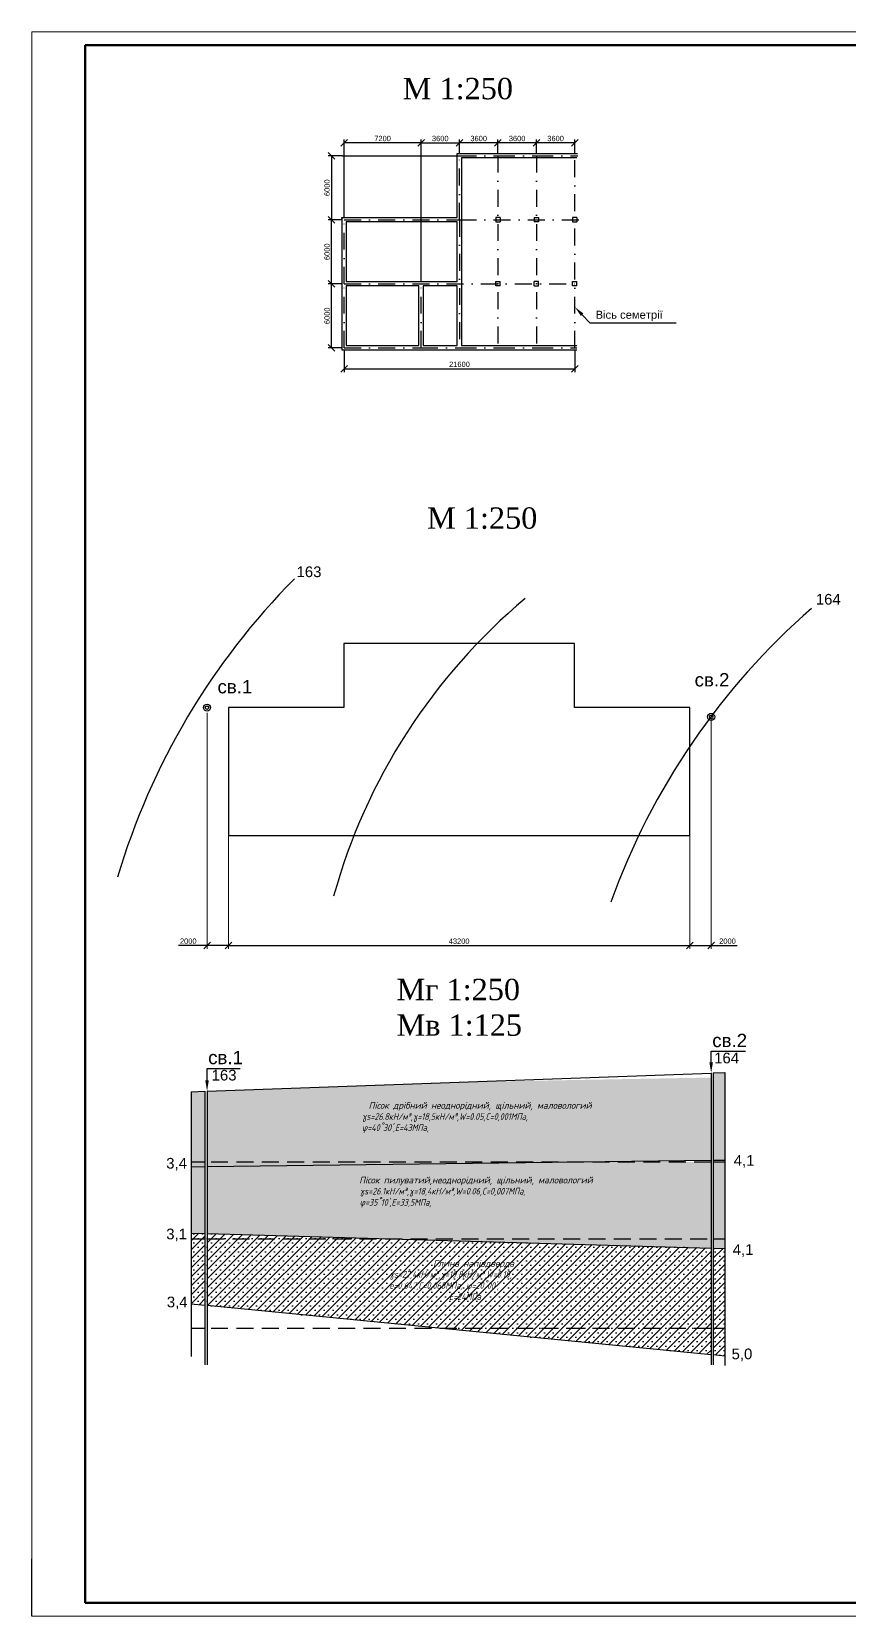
# Model space of a CAD drawing. Header units: millimetres. Extents: x 2470 to 3311, y 10702 to 11296.
# Drawn here: x 2470 to 2776, y 10702 to 11296 of the extents above; entities that cross this region are included whole.
import ezdxf
from ezdxf import colors
from ezdxf.entities.mleader import LeaderData, LeaderLine
from ezdxf.math import Vec2, Vec3

# ---------------------------------------------------------------- set-up
doc = ezdxf.new("R2010")
doc.units = ezdxf.units.MM
doc.header["$LTSCALE"] = 0.25
for name, pattern in [('K5LT_BASIC', [0]), ('K5LT_THIN', [0]), ('штриховаяX2', [38.1, 25.4, -12.7]), ('штрихпунктирнаяX2', [50.8, 25.4, -12.7, 0, -12.7])]:
    doc.linetypes.add(name, pattern=pattern)
doc.layers.add('Текст', color=150, linetype='Continuous')
doc.styles.add('GOSTA', font='isocpeur.ttf', dxfattribs={"oblique": 15, "height": 3.5})
doc.styles.add('KTEXTSTYLE', font='bgothl.ttf', dxfattribs={"width": 0.96, "height": 5})
doc.styles.get("Standard").update_dxf_attribs({"font": 'arial.ttf'})
doc.dimstyles.new('ISO-25', dxfattribs={"dimtxt": 2, "dimasz": 2.5, "dimexe": 1.25, "dimexo": 0.625, "dimtad": 1, "dimlfac": 250, "dimtxsty": 'Standard', "dimblk": 'OBLIQUE', "dimcen": 2.5, "dimadec": 0, "dimazin": 0, "dimtfac": 1, "dimtmove": 0, "dimatfit": 3, "dimfxl": 1, "dimarcsym": 0})
doc.dimstyles.new('нижний ISO-25', dxfattribs={"dimtxt": 2, "dimasz": 2.5, "dimexe": 1.25, "dimexo": 0.625, "dimtad": 1, "dimlfac": 250, "dimtxsty": 'Standard', "dimblk": 'OBLIQUE', "dimcen": 2.5, "dimadec": 0, "dimazin": 0, "dimtfac": 1, "dimtmove": 0, "dimatfit": 3, "dimfxl": 1, "dimlwe": 5, "dimarcsym": 0})

# ---------------------------------------------------------------- blocks, each defined once
blk = doc.blocks.new('_Oblique')
at = {"color": 0, "linetype": 'ByBlock', "lineweight": -2}
blk.add_line((-0.5, -0.5), (0.5, 0.5), dxfattribs=at)
blk = doc.blocks.new('*D23')
at = {"color": 0, "lineweight": -2, "transparency": 16777216}
for p, q in [((2658.93, 11249.97), (2658.93, 11255.39)), ((2673.33, 11254.14), (2658.93, 11254.14)), ((2673.33, 11249.97), (2673.33, 11255.39))]:
    blk.add_line(p, q, dxfattribs=at)
at = {"layer": 'Defpoints', "color": 0, "transparency": 16777216}
for p in [(2658.93, 11254.14), (2658.93, 11249.34), (2673.33, 11249.34)]:
    blk.add_point(p, dxfattribs=at)
at = {"color": 0, "lineweight": -2, "transparency": 16777216, "xscale": 2.5, "yscale": 2.5, "zscale": 2.5, "rotation": 180}
blk.add_blockref('_Oblique', (2658.93, 11254.14), dxfattribs=at)
at = {"color": 0, "lineweight": -2, "transparency": 16777216, "xscale": 2.5, "yscale": 2.5, "zscale": 2.5}
blk.add_blockref('_Oblique', (2673.33, 11254.14), dxfattribs=at)
at = {"color": 0, "transparency": 16777216, "insert": (2666.13, 11255.79), "char_height": 2, "attachment_point": 5}
blk.add_mtext('3600', dxfattribs=at)
blk = doc.blocks.new('*D24')
at = {"color": 0, "lineweight": -2, "transparency": 16777216}
for p, q in [((2644.53, 11249.97), (2644.53, 11255.39)), ((2658.93, 11254.14), (2644.53, 11254.14)), ((2658.93, 11249.97), (2658.93, 11255.39))]:
    blk.add_line(p, q, dxfattribs=at)
at = {"layer": 'Defpoints', "color": 0, "transparency": 16777216}
for p in [(2644.53, 11254.14), (2644.53, 11249.34), (2658.93, 11249.34)]:
    blk.add_point(p, dxfattribs=at)
at = {"color": 0, "lineweight": -2, "transparency": 16777216, "xscale": 2.5, "yscale": 2.5, "zscale": 2.5, "rotation": 180}
blk.add_blockref('_Oblique', (2644.53, 11254.14), dxfattribs=at)
at = {"color": 0, "lineweight": -2, "transparency": 16777216, "xscale": 2.5, "yscale": 2.5, "zscale": 2.5}
blk.add_blockref('_Oblique', (2658.93, 11254.14), dxfattribs=at)
at = {"color": 0, "transparency": 16777216, "insert": (2651.73, 11255.79), "char_height": 2, "attachment_point": 5}
blk.add_mtext('3600', dxfattribs=at)
blk = doc.blocks.new('*D25')
at = {"color": 0, "lineweight": -2, "transparency": 16777216}
for p, q in [((2630.13, 11249.97), (2630.13, 11255.39)), ((2644.53, 11254.14), (2630.13, 11254.14)), ((2644.53, 11249.97), (2644.53, 11255.39))]:
    blk.add_line(p, q, dxfattribs=at)
at = {"layer": 'Defpoints', "color": 0, "transparency": 16777216}
for p in [(2630.13, 11254.14), (2630.13, 11249.34), (2644.53, 11249.34)]:
    blk.add_point(p, dxfattribs=at)
at = {"color": 0, "lineweight": -2, "transparency": 16777216, "xscale": 2.5, "yscale": 2.5, "zscale": 2.5, "rotation": 180}
blk.add_blockref('_Oblique', (2630.13, 11254.14), dxfattribs=at)
at = {"color": 0, "lineweight": -2, "transparency": 16777216, "xscale": 2.5, "yscale": 2.5, "zscale": 2.5}
blk.add_blockref('_Oblique', (2644.53, 11254.14), dxfattribs=at)
at = {"color": 0, "transparency": 16777216, "insert": (2637.33, 11255.79), "char_height": 2, "attachment_point": 5}
blk.add_mtext('3600', dxfattribs=at)
blk = doc.blocks.new('*D26')
at = {"color": 0, "lineweight": -2, "transparency": 16777216}
for p, q in [((2586.3, 11201.34), (2580.96, 11201.34)), ((2582.21, 11177.34), (2582.21, 11201.34)), ((2586.3, 11177.34), (2580.96, 11177.34))]:
    blk.add_line(p, q, dxfattribs=at)
at = {"layer": 'Defpoints', "color": 0, "transparency": 16777216}
for p in [(2582.21, 11201.34), (2586.93, 11201.34), (2586.93, 11177.34)]:
    blk.add_point(p, dxfattribs=at)
at = {"color": 0, "lineweight": -2, "transparency": 16777216, "xscale": 2.5, "yscale": 2.5, "zscale": 2.5}
for p, rotation in [((2582.21, 11201.34), 90), ((2582.21, 11177.34), 270)]:
    blk.add_blockref('_Oblique', p, dxfattribs=dict(at, rotation=rotation))
at = {"color": 0, "transparency": 16777216, "insert": (2580.56, 11189.34), "char_height": 2, "attachment_point": 5, "rotation": 90}
blk.add_mtext('6000', dxfattribs=at)
blk = doc.blocks.new('*D27')
at = {"color": 0, "lineweight": -2, "transparency": 16777216}
for p, q in [((2586.3, 11225.34), (2580.96, 11225.34)), ((2582.21, 11201.34), (2582.21, 11225.34)), ((2586.3, 11201.34), (2580.96, 11201.34))]:
    blk.add_line(p, q, dxfattribs=at)
at = {"layer": 'Defpoints', "color": 0, "transparency": 16777216}
for p in [(2582.21, 11225.34), (2586.93, 11225.34), (2586.93, 11201.34)]:
    blk.add_point(p, dxfattribs=at)
at = {"color": 0, "lineweight": -2, "transparency": 16777216, "xscale": 2.5, "yscale": 2.5, "zscale": 2.5}
for p, rotation in [((2582.21, 11225.34), 90), ((2582.21, 11201.34), 270)]:
    blk.add_blockref('_Oblique', p, dxfattribs=dict(at, rotation=rotation))
at = {"color": 0, "transparency": 16777216, "insert": (2580.56, 11213.34), "char_height": 2, "attachment_point": 5, "rotation": 90}
blk.add_mtext('6000', dxfattribs=at)
blk = doc.blocks.new('*D22')
at = {"color": 0, "lineweight": -2, "transparency": 16777216}
for p, q in [((2615.73, 11249.97), (2615.73, 11255.39)), ((2615.73, 11254.14), (2630.13, 11254.14)), ((2630.13, 11249.97), (2630.13, 11255.39))]:
    blk.add_line(p, q, dxfattribs=at)
at = {"layer": 'Defpoints', "color": 0, "transparency": 16777216}
for p in [(2630.13, 11254.14), (2615.73, 11249.34), (2630.13, 11249.34)]:
    blk.add_point(p, dxfattribs=at)
at = {"color": 0, "lineweight": -2, "transparency": 16777216, "xscale": 2.5, "yscale": 2.5, "zscale": 2.5, "rotation": 180}
blk.add_blockref('_Oblique', (2615.73, 11254.14), dxfattribs=at)
at = {"color": 0, "lineweight": -2, "transparency": 16777216, "xscale": 2.5, "yscale": 2.5, "zscale": 2.5}
blk.add_blockref('_Oblique', (2630.13, 11254.14), dxfattribs=at)
at = {"color": 0, "transparency": 16777216, "insert": (2622.93, 11255.79), "char_height": 2, "attachment_point": 5}
blk.add_mtext('3600', dxfattribs=at)
blk = doc.blocks.new('*D28')
at = {"color": 0, "lineweight": -2, "transparency": 16777216}
for p, q in [((2586.93, 11176.72), (2586.93, 11168.25)), ((2673.33, 11176.72), (2673.33, 11168.25)), ((2586.93, 11169.5), (2673.33, 11169.5))]:
    blk.add_line(p, q, dxfattribs=at)
at = {"layer": 'Defpoints', "color": 0, "transparency": 16777216}
for p in [(2586.93, 11177.34), (2673.33, 11177.34), (2673.33, 11169.5)]:
    blk.add_point(p, dxfattribs=at)
at = {"color": 0, "lineweight": -2, "transparency": 16777216, "xscale": 2.5, "yscale": 2.5, "zscale": 2.5, "rotation": 180}
blk.add_blockref('_Oblique', (2586.93, 11169.5), dxfattribs=at)
at = {"color": 0, "lineweight": -2, "transparency": 16777216, "xscale": 2.5, "yscale": 2.5, "zscale": 2.5}
blk.add_blockref('_Oblique', (2673.33, 11169.5), dxfattribs=at)
at = {"color": 0, "transparency": 16777216, "insert": (2630.13, 11171.14), "char_height": 2, "attachment_point": 5}
blk.add_mtext('21600', dxfattribs=at)
blk = doc.blocks.new('*D29')
at = {"color": 0, "lineweight": -2, "ltscale": 0.25, "transparency": 16777216}
for p, q in [((2586.3, 11249.34), (2580.96, 11249.34)), ((2582.21, 11249.34), (2582.21, 11225.34)), ((2586.3, 11225.34), (2580.96, 11225.34))]:
    blk.add_line(p, q, dxfattribs=at)
at = {"layer": 'Defpoints', "color": 0, "ltscale": 0.25, "transparency": 16777216}
for p in [(2586.93, 11249.34), (2582.21, 11225.34), (2586.93, 11225.34)]:
    blk.add_point(p, dxfattribs=at)
at = {"color": 0, "lineweight": -2, "ltscale": 0.25, "transparency": 16777216, "xscale": 2.5, "yscale": 2.5, "zscale": 2.5}
for p, rotation in [((2582.21, 11249.34), 90), ((2582.21, 11225.34), 270)]:
    blk.add_blockref('_Oblique', p, dxfattribs=dict(at, rotation=rotation))
at = {"color": 0, "ltscale": 0.25, "transparency": 16777216, "insert": (2580.56, 11237.34), "char_height": 2, "attachment_point": 5, "rotation": 90}
blk.add_mtext('6000', dxfattribs=at)
blk = doc.blocks.new('*D30')
at = {"color": 0, "lineweight": -2, "ltscale": 0.25, "transparency": 16777216}
for p, q in [((2586.93, 11225.97), (2586.93, 11255.39)), ((2615.73, 11254.14), (2586.93, 11254.14)), ((2615.73, 11201.97), (2615.73, 11255.39))]:
    blk.add_line(p, q, dxfattribs=at)
at = {"layer": 'Defpoints', "color": 0, "ltscale": 0.25, "transparency": 16777216}
for p in [(2586.93, 11254.14), (2586.93, 11225.34), (2615.73, 11201.34)]:
    blk.add_point(p, dxfattribs=at)
at = {"color": 0, "lineweight": -2, "ltscale": 0.25, "transparency": 16777216, "xscale": 2.5, "yscale": 2.5, "zscale": 2.5, "rotation": 180}
blk.add_blockref('_Oblique', (2586.93, 11254.14), dxfattribs=at)
at = {"color": 0, "lineweight": -2, "ltscale": 0.25, "transparency": 16777216, "xscale": 2.5, "yscale": 2.5, "zscale": 2.5}
blk.add_blockref('_Oblique', (2615.73, 11254.14), dxfattribs=at)
at = {"color": 0, "ltscale": 0.25, "transparency": 16777216, "insert": (2601.33, 11255.79), "char_height": 2, "attachment_point": 5}
blk.add_mtext('7200', dxfattribs=at)
blk = doc.blocks.new('*D41')
at = {"color": 0, "lineweight": 5, "transparency": 16777216}
for p, q in [((2535.6, 11040.52), (2535.6, 10952.02)), ((2543.6, 11040.52), (2543.6, 10952.02))]:
    blk.add_line(p, q, dxfattribs=at)
at = {"color": 0, "lineweight": -2, "transparency": 16777216}
for p, q in [((2535.6, 10953.27), (2524.92, 10953.27)), ((2543.6, 10953.27), (2535.6, 10953.27))]:
    blk.add_line(p, q, dxfattribs=at)
at = {"layer": 'Defpoints', "color": 0, "transparency": 16777216}
for p in [(2535.6, 11041.15), (2543.6, 11041.15), (2543.6, 10953.27)]:
    blk.add_point(p, dxfattribs=at)
at = {"color": 0, "lineweight": -2, "transparency": 16777216, "xscale": 2.5, "yscale": 2.5, "zscale": 2.5, "rotation": 180}
blk.add_blockref('_Oblique', (2535.6, 10953.27), dxfattribs=at)
at = {"color": 0, "lineweight": -2, "transparency": 16777216, "xscale": 2.5, "yscale": 2.5, "zscale": 2.5}
blk.add_blockref('_Oblique', (2543.6, 10953.27), dxfattribs=at)
at = {"color": 0, "transparency": 16777216, "insert": (2528.55, 10954.91), "char_height": 2, "attachment_point": 5}
blk.add_mtext('2000', dxfattribs=at)
blk = doc.blocks.new('*D42')
at = {"color": 0, "lineweight": 5, "transparency": 16777216}
for p, q in [((2543.6, 10993.84), (2543.6, 10952.01)), ((2716.4, 10993.84), (2716.4, 10952.01))]:
    blk.add_line(p, q, dxfattribs=at)
at = {"color": 0, "lineweight": -2, "transparency": 16777216}
blk.add_line((2543.6, 10953.26), (2716.4, 10953.26), dxfattribs=at)
at = {"layer": 'Defpoints', "color": 0, "transparency": 16777216}
for p in [(2543.6, 10994.47), (2716.4, 10994.47), (2716.4, 10953.26)]:
    blk.add_point(p, dxfattribs=at)
at = {"color": 0, "lineweight": -2, "transparency": 16777216, "xscale": 2.5, "yscale": 2.5, "zscale": 2.5, "rotation": 180}
blk.add_blockref('_Oblique', (2543.6, 10953.26), dxfattribs=at)
at = {"color": 0, "lineweight": -2, "transparency": 16777216, "xscale": 2.5, "yscale": 2.5, "zscale": 2.5}
blk.add_blockref('_Oblique', (2716.4, 10953.26), dxfattribs=at)
at = {"color": 0, "transparency": 16777216, "insert": (2630, 10954.9), "char_height": 2, "attachment_point": 5}
blk.add_mtext('43200', dxfattribs=at)
blk = doc.blocks.new('*D43')
at = {"color": 0, "lineweight": 5, "transparency": 16777216}
for p, q in [((2716.4, 11038.37), (2716.4, 10952.01)), ((2724.4, 11038.37), (2724.4, 10952.01))]:
    blk.add_line(p, q, dxfattribs=at)
at = {"color": 0, "lineweight": -2, "transparency": 16777216}
for p, q in [((2716.4, 10953.26), (2724.4, 10953.26)), ((2724.4, 10953.26), (2734.15, 10953.26))]:
    blk.add_line(p, q, dxfattribs=at)
at = {"layer": 'Defpoints', "color": 0, "transparency": 16777216}
for p in [(2716.4, 11038.99), (2724.4, 11038.99), (2716.4, 10953.26)]:
    blk.add_point(p, dxfattribs=at)
at = {"color": 0, "lineweight": -2, "transparency": 16777216, "xscale": 2.5, "yscale": 2.5, "zscale": 2.5, "rotation": 180}
blk.add_blockref('_Oblique', (2716.4, 10953.26), dxfattribs=at)
at = {"color": 0, "lineweight": -2, "transparency": 16777216, "xscale": 2.5, "yscale": 2.5, "zscale": 2.5}
blk.add_blockref('_Oblique', (2724.4, 10953.26), dxfattribs=at)
at = {"color": 0, "transparency": 16777216, "insert": (2730.52, 10954.9), "char_height": 2, "attachment_point": 5}
blk.add_mtext('2000', dxfattribs=at)
blk = doc.blocks.new('U0')
at = {"color": 7, "linetype": 'K5LT_THIN', "lineweight": 18}
for p, q in [((0, 0), (0, 594)), ((0, 594), (841, 594)), ((841, 594), (841, 0)), ((651, 55), (716, 55)), ((651, 50), (716, 50)), ((651, 45), (716, 45)), ((790.96, 25), (790.96, 40)), ((795.98, 25), (795.98, 40)), ((651, 30), (716, 30)), ((651, 25), (716, 25)), ((651, 20), (716, 20)), ((651, 15), (716, 15)), ((651, 10), (716, 10)), ((841, 0), (0, 0))]:
    blk.add_line(p, q, dxfattribs=at)
at = {"color": 7, "linetype": 'K5LT_BASIC', "lineweight": 60}
for p, q in [((20, 5), (20, 589)), ((20, 589), (836, 589)), ((836, 589), (836, 5)), ((651, 60), (836, 60)), ((651, 5), (651, 60)), ((658, 35), (658, 60)), ((668, 5), (668, 60)), ((691, 5), (691, 60)), ((706, 5), (706, 60)), ((716, 5), (716, 60)), ((716, 45), (836, 45)), ((786, 5), (786, 45)), ((801, 25), (801, 45)), ((818, 25), (818, 45)), ((651, 40), (716, 40)), ((786, 40), (801, 40)), ((801, 40), (836, 40)), ((651, 35), (716, 35)), ((786, 25), (836, 25)), ((806.57, 20), (806.57, 25)), ((716, 20), (786, 20)), ((786, 20), (836, 20)), ((836, 5), (20, 5))]:
    blk.add_line(p, q, dxfattribs=at)
at = {"color": 7, "insert": (8.77, 258.85), "char_height": 2.5, "attachment_point": 1, "rotation": 90, "style": 'KTEXTSTYLE'}
blk.add_mtext('\\H3.5;\\W0.965;\\Q15;\\Q15; ', dxfattribs=at)
at = {"color": 7, "attachment_point": 1, "style": 'KTEXTSTYLE'}
for s, insert, char_height in [('{\\fArial|b0|i0|c204|p34;\\Q15;\\W0.965;Л}', (786.98, 44.23), 3), ('{\\fArial|b0|i0|c204|p34;\\Q15;\\W0.965;ітера}', (789.48, 44.23), 3), ('{\\fArial|b0|i0|c204|p34;\\Q15;\\W0.965;Маса}', (804.6, 44.23), 3), ('{\\fArial|b0|i0|c204|p34;\\Q15;\\W0.965;Масштаб}', (818.89, 44.25), 3), ('{\\fArial|b0|i0|c204|p34;\\Q15;\\W0.965;Зм}', (651.95, 39.23), 3), ('\\H3.5;\\W0.965;\\Q15;\\Q15;.', (656.4, 39.23), 2.5), ('{\\fArial|b0|i0|c204|p34;\\Q15;\\W0.665;Аркуш}', (658.71, 39.23), 3), ('{\\fArial|b0|i0|c0|p34;\\Q15;\\W0.965;№ \\fArial|b0|i0|c204|p34;докум\\fBankGothic Lt BT|b0|i0|c0|p34;.}', (669.06, 39.23), 3), ('{\\fArial|b0|i0|c204|p34;\\Q15;\\W0.965;П}', (694.08, 39.23), 3), ('\\H3.5;\\W0.965;\\Q15;\\Q15;і', (696.97, 39.23), 2.5), ('{\\fArial|b0|i0|c204|p34;\\Q15;\\W0.965;дп\\fBankGothic Lt BT|b0|i0|c0|p34;.}', (697.71, 39.23), 3), ('{\\fArial|b0|i0|c204|p34;\\Q15;\\W0.816;Дата}', (706.62, 39.23), 3), ('\\H3.5;\\W0.965;\\Q15;\\Q15;Р', (651.5, 34.23), 2.5), ('\\H3.5;\\W0.965;\\Q15;\\Q15;о', (653.72, 34.23), 2.5), ('\\H3.5;\\W0.965;\\Q15;\\Q15;зр', (655.67, 34.23), 2.5), ('\\H3.5;\\W0.965;\\Q15;\\Q15;о', (659.46, 34.23), 2.5), ('\\H3.5;\\W0.965;\\Q15;\\Q15;б.', (661.41, 34.23), 2.5), ('\\H3.5;\\W0.965;\\Q15;\\Q15;П', (651.5, 29.23), 2.5), ('{\\fArial|b0|i0|c204|p34;\\Q15;\\W0.965;Т\\fBankGothic Lt BT|b0|i0|c0|p34;.\\fArial|b0|i0|c204|p34;контр\\fBankGothic Lt BT|b0|i0|c0|p34;.}', (651.5, 24.25), 3), ('\\H3.5;\\W0.965;\\Q15;\\Q15;е', (653.72, 29.23), 2.5), ('\\H3.5;\\W0.965;\\Q15;\\Q15;р', (655.67, 29.23), 2.5), ('\\H3.5;\\W0.965;\\Q15;\\Q15;е', (657.61, 29.23), 2.5), ('\\H3.5;\\W0.965;\\Q15;\\Q15;в.', (659.56, 29.23), 2.5), ('{\\fArial|b0|i0|c204|p34;\\Q15;\\W0.953;Аркуш}', (786.72, 24.23), 3), ('{\\fArial|b0|i0|c204|p34;\\Q15;\\W0.965;Аркушів}', (808.08, 24.23), 3), ('{\\fArial|b0|i0|c204|p34;\\Q15;\\W0.965;Н\\fBankGothic Lt BT|b0|i0|c0|p34;.\\fArial|b0|i0|c204|p34;контр\\fBankGothic Lt BT|b0|i0|c0|p34;.}', (651.5, 14.25), 3), ('\\H3.5;\\W0.965;\\Q15;\\Q15;За', (651.5, 9.23), 2.5), ('\\H3.5;\\W0.965;\\Q15;\\Q15;тв.', (655.67, 9.23), 2.5)]:
    blk.add_mtext(s, dxfattribs=dict(at, insert=insert, char_height=char_height))

msp = doc.modelspace()

# ---------------------------------------------------------------- hatches: boundary and pattern name
at = {"ltscale": 0.25}
h = msp.add_hatch(dxfattribs=at)
h.set_pattern_fill('DOTS', color=256)
h.set_pattern_definition([(0, (-2507.3452, -10961.6647), (0.79375, 1.5875), [0, -1.5875])])
h.paths.add_polyline_path([(2724.396193, 10902.08865), (2629.996193, 10902.08865), (2535.596193, 10898.68865), (2535.596193, 10897.48865), (2535.596193, 10872.08865), (2677.196193, 10872.08865), (2724.396193, 10872.68865)])
h.paths.add_polyline_path([(2724.396193, 10913.48865), (2724.396193, 10915.18865), (2724.396193, 10903.78865), (2629.996193, 10902.08865), (2724.396193, 10905.48865)])
h.paths.add_polyline_path([(2629.996193, 10902.08865), (2629.996193, 10903.78865), (2629.996193, 10900.38865)])
h.paths.add_polyline_path([(2534.796193, 10902.08865), (2534.796193, 10898.474769), (2534.796193, 10898.659837)])
h.paths.add_polyline_path([(2534.796193, 10902.08865), (2529.657848, 10902.08865)])
h.paths.add_polyline_path([(2534.796193, 10898.659837), (2529.657848, 10898.474769), (2529.657848, 10872.08865), (2534.796193, 10872.08865)])
h.paths.add_polyline_path([(2534.796193, 10872.08865), (2529.657848, 10872.08865), (2529.657848, 10870.213163), (2534.796193, 10870.278481)])
h.paths.add_polyline_path([(2677.196193, 10872.08865), (2535.596193, 10872.08865), (2535.596193, 10870.28865)], flags=17)
h.paths.add_polyline_path([(2725.196193, 10913.48865), (2725.196193, 10905.517464), (2725.196193, 10905.673515)])
h.paths.add_polyline_path([(2729.528917, 10905.673515), (2725.196193, 10905.517464), (2725.196193, 10872.69882), (2729.528917, 10872.753897)])
h.paths.add_polyline_path([(2729.528917, 10872.08865), (2725.196193, 10872.08865), (2725.196193, 10843.28865), (2729.528917, 10843.28865)])
h.paths.add_polyline_path([(2724.396193, 10872.08865), (2677.196193, 10872.08865), (2535.596193, 10870.28865), (2535.596193, 10845.48865), (2535.596193, 10845.317746), (2606.100454, 10843.28865), (2724.396193, 10843.28865)])
h.paths.add_polyline_path([(2729.528917, 10843.28865), (2725.196193, 10843.28865), (2725.196193, 10839.861103), (2729.528917, 10839.736409)])
h.paths.add_polyline_path([(2724.396193, 10843.28865), (2606.100454, 10843.28865), (2724.396193, 10839.884127), (2724.396193, 10839.88865)])
h.paths.add_polyline_path([(2534.796193, 10870.278481), (2529.657848, 10870.213163), (2529.657848, 10845.48865), (2534.796193, 10845.34077)])
h.paths.add_polyline_path([(2724.396193, 10905.48865), (2629.996193, 10902.08865), (2724.396193, 10902.08865)], flags=17)
h = msp.add_hatch(dxfattribs=at)
h.set_pattern_fill('SACNCR', color=256)
h.set_pattern_definition([(45, (-2507.3452, -10961.6647), (-1.68379802, 1.68379802), []), (45, (-2505.6614, -10961.6647), (-1.68379802, 1.68379802), [0, -2.38125])])
h.paths.add_polyline_path([(2724.396193, 10839.884127), (2606.100454, 10843.28865), (2535.596193, 10843.28865), (2535.596193, 10818.28865), (2623.839671, 10809.68865), (2724.396193, 10809.68865)])
h.paths.add_polyline_path([(2535.596193, 10845.317746), (2535.596193, 10843.28865), (2606.100454, 10843.28865)])
h.paths.add_polyline_path([(2534.796193, 10845.34077), (2529.657848, 10845.48865), (2529.657848, 10843.28865), (2534.796193, 10843.28865)])
h.paths.add_polyline_path([(2534.796193, 10843.28865), (2529.657848, 10843.28865), (2529.657848, 10818.867387), (2534.796193, 10818.366616)])
h.paths.add_polyline_path([(2729.528917, 10839.736409), (2725.196193, 10839.861103), (2725.196193, 10809.68865), (2729.528917, 10809.68865)])
h.paths.add_polyline_path([(2724.396193, 10809.68865), (2623.839671, 10809.68865), (2724.396193, 10799.88865)])
h.paths.add_polyline_path([(2729.528917, 10809.68865), (2725.196193, 10809.68865), (2725.196193, 10799.810684), (2729.528917, 10799.388427)])

# ---------------------------------------------------------------- linework, layer by layer
for p, q in [((2586.300921, 11249.344103), (2630.125921, 11249.344103)), ((2729.528917, 10905.673515), (2729.528917, 10795.852602)), ((2529.657848, 10898.474769), (2529.657848, 10799.218929)), ((2469.923776, 10701.8385), (2469.923776, 10723.441664))]:
    msp.add_line(p, q, dxfattribs=at)
for p, q in [((2629.325921, 11226.144103), (2629.325921, 11250.144103)), ((2629.325921, 11250.144103), (2674.352018, 11250.144103)), ((2674.125921, 11248.544103), (2630.925921, 11248.544103)), ((2630.925921, 11248.544103), (2630.925921, 11178.144103)), ((2586.125921, 11225.344103), (2586.125921, 11226.144103)), ((2586.125921, 11226.144103), (2586.125921, 11176.544103)), ((2586.125921, 11226.144103), (2629.325921, 11226.144103)), ((2586.925921, 11225.344103), (2586.925921, 11225.344103)), ((2587.725921, 11224.544103), (2587.725921, 11202.144103)), ((2629.325921, 11224.544103), (2587.725921, 11224.544103)), ((2629.325921, 11202.144103), (2629.325921, 11224.544103)), ((2645.325921, 11226.144103), (2643.725921, 11226.144103)), ((2643.725921, 11226.144103), (2643.725921, 11224.544103)), ((2643.725921, 11224.544103), (2645.325921, 11224.544103)), ((2644.525921, 11225.344103), (2644.525921, 11225.344103)), ((2644.525921, 11225.344103), (2644.525921, 11225.344103)), ((2645.325921, 11226.144103), (2645.325921, 11224.544103)), ((2658.125921, 11226.144103), (2659.725921, 11226.144103)), ((2658.125921, 11226.144103), (2658.125921, 11224.544103)), ((2659.725921, 11224.544103), (2658.125921, 11224.544103)), ((2659.725921, 11226.144103), (2659.725921, 11224.544103)), ((2674.125921, 11226.144103), (2672.525921, 11226.144103)), ((2672.525921, 11226.144103), (2672.525921, 11224.544103)), ((2672.525921, 11224.544103), (2674.125921, 11224.544103)), ((2674.125921, 11226.144103), (2674.125921, 11224.544103)), ((2587.725921, 11202.144103), (2629.325921, 11202.144103)), ((2587.725921, 11200.544103), (2587.725921, 11178.144103)), ((2614.925921, 11200.544103), (2587.725921, 11200.544103)), ((2614.925921, 11178.144103), (2614.925921, 11200.544103)), ((2615.725921, 11201.344103), (2615.725921, 11201.344103)), ((2615.725921, 11201.344103), (2615.725921, 11201.344103)), ((2616.525921, 11200.544103), (2616.525921, 11178.144103)), ((2629.325921, 11200.544103), (2616.525921, 11200.544103)), ((2629.325921, 11178.144103), (2629.325921, 11200.544103)), ((2643.725921, 11200.544103), (2643.725921, 11202.144103)), ((2643.725921, 11202.144103), (2645.325921, 11202.144103)), ((2645.325921, 11200.544103), (2643.725921, 11200.544103)), ((2645.325921, 11200.544103), (2645.325921, 11202.144103)), ((2651.725921, 11201.344103), (2651.725921, 11201.344103)), ((2659.725921, 11202.144103), (2658.125921, 11202.144103)), ((2658.125921, 11200.544103), (2658.125921, 11202.144103)), ((2658.125921, 11200.544103), (2659.725921, 11200.544103)), ((2659.725921, 11200.544103), (2659.725921, 11202.144103)), ((2672.525921, 11200.544103), (2672.525921, 11202.144103)), ((2672.525921, 11202.144103), (2674.125921, 11202.144103)), ((2674.125921, 11200.544103), (2672.525921, 11200.544103)), ((2674.125921, 11200.544103), (2674.125921, 11202.144103)), ((2586.125921, 11176.544103), (2674.095296, 11176.544103)), ((2587.725921, 11178.144103), (2614.925921, 11178.144103)), ((2616.525921, 11178.144103), (2629.325921, 11178.144103)), ((2630.925921, 11178.144103), (2674.081573, 11178.144103)), ((2673.196193, 11066.467727), (2586.796193, 11066.467727)), ((2586.796193, 11066.467727), (2586.796193, 11042.467727)), ((2673.196193, 11042.467727), (2673.196193, 11066.467727)), ((2586.796193, 11042.467727), (2543.596193, 11042.467727)), ((2543.596193, 11042.467727), (2543.596193, 10994.467727)), ((2716.396193, 11042.467727), (2673.196193, 11042.467727)), ((2716.396193, 10994.467727), (2716.396193, 11042.467727)), ((2543.596193, 10994.467727), (2716.396193, 10994.467727)), ((2535.596193, 10898.68865), (2724.396193, 10905.48865)), ((2724.396193, 10905.48865), (2724.396193, 10796.069568)), ((2724.396193, 10905.48865), (2724.396193, 10872.68865)), ((2724.396193, 10902.08865), (2724.396193, 10872.08865)), ((2725.196193, 10905.517464), (2729.528917, 10905.673515)), ((2725.196193, 10905.517464), (2725.196193, 10796.069568)), ((2529.657848, 10898.474769), (2534.796193, 10898.659837)), ((2534.796193, 10898.659837), (2534.796193, 10796.069568)), ((2535.596193, 10898.68865), (2535.596193, 10796.069568)), ((2535.596193, 10898.68865), (2535.596193, 10891.88865)), ((2535.596193, 10898.68865), (2535.596193, 10897.48865)), ((2535.596193, 10897.48865), (2535.596193, 10870.28865)), ((2534.796193, 10870.278481), (2529.657848, 10870.213163)), ((2724.396193, 10872.68865), (2535.596193, 10870.28865)), ((2535.596193, 10870.28865), (2535.596193, 10845.48865)), ((2724.396193, 10872.68865), (2724.396193, 10839.88865)), ((2729.528917, 10872.753897), (2725.196193, 10872.69882)), ((2529.657848, 10845.48865), (2534.796193, 10845.34077)), ((2535.596193, 10845.48865), (2535.596193, 10818.28865)), ((2535.596193, 10845.317746), (2724.396193, 10839.884127)), ((2724.396193, 10839.88865), (2724.396193, 10799.88865)), ((2725.196193, 10839.861103), (2729.528917, 10839.736409)), ((2534.796193, 10818.366616), (2529.657848, 10818.867387)), ((2724.396193, 10799.88865), (2535.596193, 10818.28865)), ((2729.528917, 10799.388427), (2725.196193, 10799.810684))]:
    msp.add_line(p, q)
at = {"linetype": 'штрихпунктирнаяX2'}
for p, q in [((2630.125921, 11225.344103), (2630.125921, 11249.344103)), ((2630.125921, 11249.344103), (2644.525921, 11249.344103)), ((2644.525921, 11249.344103), (2658.925921, 11249.344103)), ((2644.525921, 11249.344103), (2644.525921, 11177.344103)), ((2658.925921, 11249.344103), (2674.505021, 11249.344103)), ((2658.925921, 11249.344103), (2658.925921, 11177.344103)), ((2673.325921, 11177.344103), (2673.325921, 11249.344103)), ((2586.925921, 11201.344103), (2586.925921, 11225.344103)), ((2586.925921, 11225.344103), (2630.125921, 11225.344103)), ((2630.125921, 11225.344103), (2630.125921, 11177.344103)), ((2630.125921, 11225.344103), (2675.465873, 11225.344103)), ((2586.925921, 11177.344103), (2586.925921, 11201.344103)), ((2586.925921, 11201.344103), (2675.480113, 11201.344103)), ((2615.725921, 11177.344103), (2615.725921, 11201.344103)), ((2586.925921, 11177.344103), (2615.725921, 11177.344103)), ((2615.725921, 11177.344103), (2630.125921, 11177.344103)), ((2630.125921, 11177.344103), (2644.525921, 11177.344103)), ((2644.525921, 11177.344103), (2658.925921, 11177.344103)), ((2658.925921, 11177.344103), (2674.121893, 11177.344103))]:
    msp.add_line(p, q, dxfattribs=at)
at = {"linetype": 'штриховаяX2'}
for p, q in [((2534.796193, 10872.08865), (2529.657848, 10872.08865)), ((2724.396193, 10872.08865), (2535.596193, 10872.08865)), ((2729.528917, 10872.08865), (2725.196193, 10872.08865)), ((2529.657848, 10843.28865), (2534.796193, 10843.28865)), ((2535.596193, 10843.28865), (2724.396193, 10843.28865)), ((2725.196193, 10843.28865), (2729.528917, 10843.28865)), ((2534.796193, 10809.68865), (2529.657848, 10809.68865)), ((2724.396193, 10809.68865), (2535.596193, 10809.68865)), ((2729.528917, 10809.68865), (2725.196193, 10809.68865))]:
    msp.add_line(p, q, dxfattribs=at)
for centre, radius in [((2535.596193, 11042.467727), 1.32204), ((2535.596193, 11042.467727), 0.669085), ((2724.396193, 11038.990589), 1.32204), ((2724.396193, 11038.990589), 0.669085)]:
    msp.add_circle(centre, radius)
for centre, radius, start, end in [((2757.353027, 10903.168958), 266.295443, 135.21525487, 163.466736193), ((2797.870788, 10912.513848), 222.873804, 129.950157252, 164.592220665), ((2936.381949, 10879.864919), 265.192971, 131.10983393, 160.226836964)]:
    msp.add_arc(centre, radius, start, end)

# ---------------------------------------------------------------- block references
msp.add_blockref('U0', (2469.923779, 10701.838502))

# ---------------------------------------------------------------- texts
at = {"char_height": 8, "attachment_point": 1}
for s, width, insert in [('\\A1;{\\fTimes New Roman|b0|i0|c0|p18;M 1:25\\fTimes New Roman|b0|i0|c204|p18;0}', 42.84703616, (2608.88309, 11278.518397)), ('\\A1;{\\fTimes New Roman|b0|i0|c0|p18;M 1:25\\fTimes New Roman|b0|i0|c204|p18;0}', 42.84703616, (2618.005899, 11117.522046)), ('\\A1;{\\fTimes New Roman|b0|i0|c0|p18;M\\fTimes New Roman|b0|i0|c204|p18;г \\fTimes New Roman|b0|i0|c0|p18;1:25\\fTimes New Roman|b0|i0|c204|p18;0\\PМв 1:125}', 68.01710204, (2606.569501, 10940.800456))]:
    msp.add_mtext_dynamic_manual_height_columns(s, width=width, gutter_width=12.5, heights=[0], dxfattribs=dict(at, insert=insert))
at = {"ltscale": 0.25, "attachment_point": 1}
for s, width, heights, insert, char_height in [('Вісь семетрії', 26.132027, [0], (2681.119714, 11191.237311), 3), ('163', 13.8896179, [4.087312], (2569.12222, 11095.38077), 4), ('164', 19.32920495, [0], (2763.604588, 11085.078881), 4), ('св.2', 21.95515069, [0], (2718.209851, 11055.397393), 5), ('св.1', 12.96056633, [3.383199], (2539.51976, 11052.809623), 5), ('св.2', 21.95515069, [0], (2724.81311, 10920.201019), 5), ('св.1', 12.96056633, [3.383199], (2536.013109, 10913.797096), 5), ('164', 17.11410347, [0], (2725.521319, 10913.12505), 4), ('163', 12.32973066, [0], (2537.308527, 10906.687704), 4), ('3,4', 6.32424176, [0], (2520.301445, 10873.675075), 4), ('4,1', 7.75115187, [0], (2732.843134, 10874.707355), 4), ('3,1', 9.35332393, [0], (2520.304524, 10847.163879), 4), ('4,1', 7.26373298, [0], (2732.453782, 10841.303661), 4), ('3,4', 7.24524334, [0], (2520.538584, 10821.659476), 4), ('5,0', 9.62542159, [6.699648], (2732.047942, 10802.191988), 4)]:
    msp.add_mtext_dynamic_manual_height_columns(s, width=width, gutter_width=12.5, heights=heights, dxfattribs=dict(at, insert=insert, char_height=char_height))
at = {"layer": 'Текст', "color": 0, "lineweight": -2, "char_height": 2.5, "attachment_point": 1, "style": 'GOSTA'}
for s, insert, width in [("\\pi12.457;Пісок дрібний неоднорідний, щільний, маловологий \\P\\pi9.9001;{\\fGOST type A|b0|i0|c0|p34;γs=2\\fGOST type A|b0|i0|c204|p34;6.8кН\\fGOST type A|b0|i0|c0|p34;/\\fGOST type A|b0|i0|c204|p34;м}³{\\fGOST type A|b0|i0|c0|p34;,γ=\\fGOST type A|b0|i0|c204|p34;18,5кН\\fGOST type A|b0|i0|c0|p34;/\\fGOST type A|b0|i0|c204|p34;м}³{\\fGOST type A|b0|i0|c0|p34;,W=0.0\\fGOST type A|b0|i0|c204|p34;5\\fGOST type A|b0|i0|c0|p34;,C=0,00\\fGOST type A|b0|i0|c204|p34;1МПа\\fGOST type A|b0|i0|c0|p34;,\\fGOST type A|b0|i0|c204|p34;\\P\\pi35.416;\\fGOST type A|b0|i0|c0|p34;φ=\\fGOST type A|b0|i0|c204|p34;40}˚{\\fGOST type A|b0|i0|c0|p34;30',E=\\fGOST type A|b0|i0|c204|p34;43МПа\\fGOST type A|b0|i0|c0|p34;,}", (2583.643981, 10894.602765), 105.05738153), ("\\pi12.332;Пісок пилуватий,неоднорідний, щільний, маловологий \\P\\pi12.451;{\\fGOST type A|b0|i0|c0|p34;γs=26.\\fGOST type A|b0|i0|c204|p34;1кН\\fGOST type A|b0|i0|c0|p34;/\\fGOST type A|b0|i0|c204|p34;м}³{\\fGOST type A|b0|i0|c0|p34;,γ=\\fGOST type A|b0|i0|c204|p34;18,4кН\\fGOST type A|b0|i0|c0|p34;/\\fGOST type A|b0|i0|c204|p34;м}³{\\fGOST type A|b0|i0|c0|p34;,W=0.0\\fGOST type A|b0|i0|c204|p34;6\\fGOST type A|b0|i0|c0|p34;,C=0,00\\fGOST type A|b0|i0|c204|p34;7МПа\\fGOST type A|b0|i0|c0|p34;, \\P\\pi36.097;φ=3\\fGOST type A|b0|i0|c204|p34;5}˚{\\fGOST type A|b0|i0|c204|p34;1\\fGOST type A|b0|i0|c0|p34;0',E=\\fGOST type A|b0|i0|c204|p34;33,5МПа\\fGOST type A|b0|i0|c0|p34;,}", (2580.25256, 10866.617213), 110.1688105), ("\\pi29.528;Глина напівдверда \\P\\pi13.106;{\\fGOST type A|b0|i0|c0|p34;γs=2\\fGOST type A|b0|i0|c204|p34;7,4кН\\fGOST type A|b0|i0|c0|p34;/\\fGOST type A|b0|i0|c204|p34;м}³{\\fGOST type A|b0|i0|c0|p34;,γ=\\fGOST type A|b0|i0|c204|p34;19.8кН\\fGOST type A|b0|i0|c0|p34;/\\fGOST type A|b0|i0|c204|p34;м}³{\\fGOST type A|b0|i0|c0|p34;,W=0.\\fGOST type A|b0|i0|c204|p34;19\\fGOST type A|b0|i0|c0|p34;, \\P\\pi16.118;e=\\fGOST type A|b0|i0|c204|p34;0,647\\fGOST type A|b0|i0|c0|p34;,C=0,0\\fGOST type A|b0|i0|c204|p34;68МПа\\fGOST type A|b0|i0|c0|p34;, φ=\\fGOST type A|b0|i0|c204|p34;20}˚{\\fGOST type A|b0|i0|c204|p34;0\\fGOST type A|b0|i0|c0|p34;0',\\P\\pi35.51;E=\\fGOST type A|b0|i0|c204|p34;24МПа\\fGOST type A|b0|i0|c0|p34;,}", (2590.725564, 10835.424529), 88.47545132)]:
    msp.add_mtext(s, dxfattribs=dict(at, insert=insert, width=width))

# ---------------------------------------------------------------- dimensions: what is measured, and where the dimension line sits
at = {"ltscale": 0.25}
dim = msp.add_linear_dim(base=(2586.925921, 11254.144103), p1=(2615.725921, 11201.344103), p2=(2586.925921, 11225.344103), dimstyle='ISO-25', dxfattribs=at)
dim.commit()
dim.dimension.update_dxf_attribs({"geometry": '*D30', "text_midpoint": (2601.325921, 11255.790249)})
for base, p1, p2, dimstyle, picture, middle in [((2630.125921, 11254.144103), (2615.725921, 11249.344103), (2630.125921, 11249.344103), 'ISO-25', '*D22', (2622.925921, 11255.790931)), ((2630.125921, 11254.144103), (2644.525921, 11249.344103), (2630.125921, 11249.344103), 'ISO-25', '*D25', (2637.325921, 11255.790931)), ((2644.525921, 11254.144103), (2658.925921, 11249.344103), (2644.525921, 11249.344103), 'ISO-25', '*D24', (2651.725921, 11255.790931)), ((2658.925921, 11254.144103), (2673.325921, 11249.344103), (2658.925921, 11249.344103), 'ISO-25', '*D23', (2666.125921, 11255.790931)), ((2716.396193, 10953.256037), (2543.596193, 10994.467727), (2716.396193, 10994.467727), 'нижний ISO-25', '*D42', (2629.996193, 10954.902865))]:
    dim = msp.add_linear_dim(base=base, p1=p1, p2=p2, dimstyle=dimstyle)
    dim.commit()
    dim.dimension.update_dxf_attribs({"geometry": picture, "text_midpoint": middle})
dim = msp.add_aligned_dim(p1=(2586.925921, 11249.344103), p2=(2586.925921, 11225.344103), distance=-4.715329, dimstyle='ISO-25', dxfattribs=at)
dim.commit()
dim.dimension.update_dxf_attribs({"geometry": '*D29', "text_midpoint": (2580.564446, 11237.344103)})
for base, p1, p2, picture, middle in [((2582.210592, 11225.344103), (2586.925921, 11201.344103), (2586.925921, 11225.344103), '*D27', (2580.564446, 11213.344103)), ((2582.210592, 11201.344103), (2586.925921, 11177.344103), (2586.925921, 11201.344103), '*D26', (2580.564446, 11189.344103))]:
    dim = msp.add_linear_dim(base=base, p1=p1, p2=p2, angle=90, dimstyle='ISO-25')
    dim.commit()
    dim.dimension.update_dxf_attribs({"geometry": picture, "text_midpoint": middle})
for base, p1, p2, dimstyle, picture, middle in [((2673.325921, 11169.49792), (2586.925921, 11177.344103), (2673.325921, 11177.344103), 'ISO-25', '*D28', (2630.125921, 11169.49792)), ((2543.596193, 10953.267298), (2535.596193, 11041.145686), (2543.596193, 11041.145686), 'нижний ISO-25', '*D41', (2528.548051, 10953.267298)), ((2716.396193, 10953.256037), (2724.396193, 11038.990589), (2716.396193, 11038.990589), 'нижний ISO-25', '*D43', (2730.521193, 10953.256037))]:
    dim = msp.add_linear_dim(base=base, p1=p1, p2=p2, dimstyle=dimstyle)
    dim.commit()
    dim.dimension.update_dxf_attribs({"geometry": picture, "text_midpoint": middle, "dimtype": 160})

# ---------------------------------------------------------------- leaders
ml = msp.add_multileader_mtext('Standard', dxfattribs=at)
ml.set_content('')
ml.set_leader_properties(lineweight=25)
ml.build(insert=Vec2(0, 0))
ctx = ml.context
ctx.base_point, ctx.char_height, ctx.plane_origin = Vec3(2703.413604, 11186.679578), 5, Vec3(2673.325921, 11192.656597)
notes = []
notes.append((ctx, [(0, (1, 1, 0), (2678.955682, 11186.679578), (1, 0), 32.343971, [(0, [(2673.325921, 11192.656597)], 0, [])])]))
ctx.mtext, ml.multileader.dxf.content_type = None, 0
ml = msp.add_multileader_mtext('Standard', dxfattribs=at)
ml.set_content('')
ml.set_leader_properties(lineweight=25)
ml.build(insert=Vec2(0, 0))
ctx = ml.context
ctx.base_point, ctx.char_height, ctx.plane_origin = Vec3(2737.236642, 10913.634649), 5, Vec3(2724.396193, 10905.48865)
notes.append((ctx, [(0, (1, 1, 0), (2724.396193, 10913.634649), (1, 0), 12.840449, [(0, [(2724.396193, 10905.48865)], 0, [])])]))
ctx.mtext, ml.multileader.dxf.content_type = None, 0
ml = msp.add_multileader_mtext('Standard', dxfattribs=at)
ml.set_content('')
ml.set_leader_properties(lineweight=25)
ml.build(insert=Vec2(0, 0))
ctx = ml.context
ctx.base_point, ctx.char_height, ctx.plane_origin = Vec3(2547.981359, 10907.230725), 5, Vec3(2535.596193, 10898.68865)
notes.append((ctx, [(0, (1, 1, 0), (2535.596193, 10907.230725), (1, 0), 12.385166, [(0, [(2535.596193, 10898.68865)], 0, [])])]))
ctx.mtext, ml.multileader.dxf.content_type = None, 0
for ctx, leaders in notes:
    for number, flags, end, landing, length, lines in leaders:
        leader = LeaderData()
        leader.index, (leader.has_last_leader_line, leader.has_dogleg_vector, leader.attachment_direction) = number, flags
        leader.last_leader_point, leader.dogleg_vector, leader.dogleg_length = Vec3(end), Vec3(landing), length
        for number, points, colour, breaks in lines:
            line = LeaderLine()
            line.index, line.vertices, line.color, line.breaks = number, Vec3.list(points), colors.encode_raw_color(colour), breaks
            leader.lines.append(line)
        ctx.leaders.append(leader)

doc.saveas('drawing.dxf')
